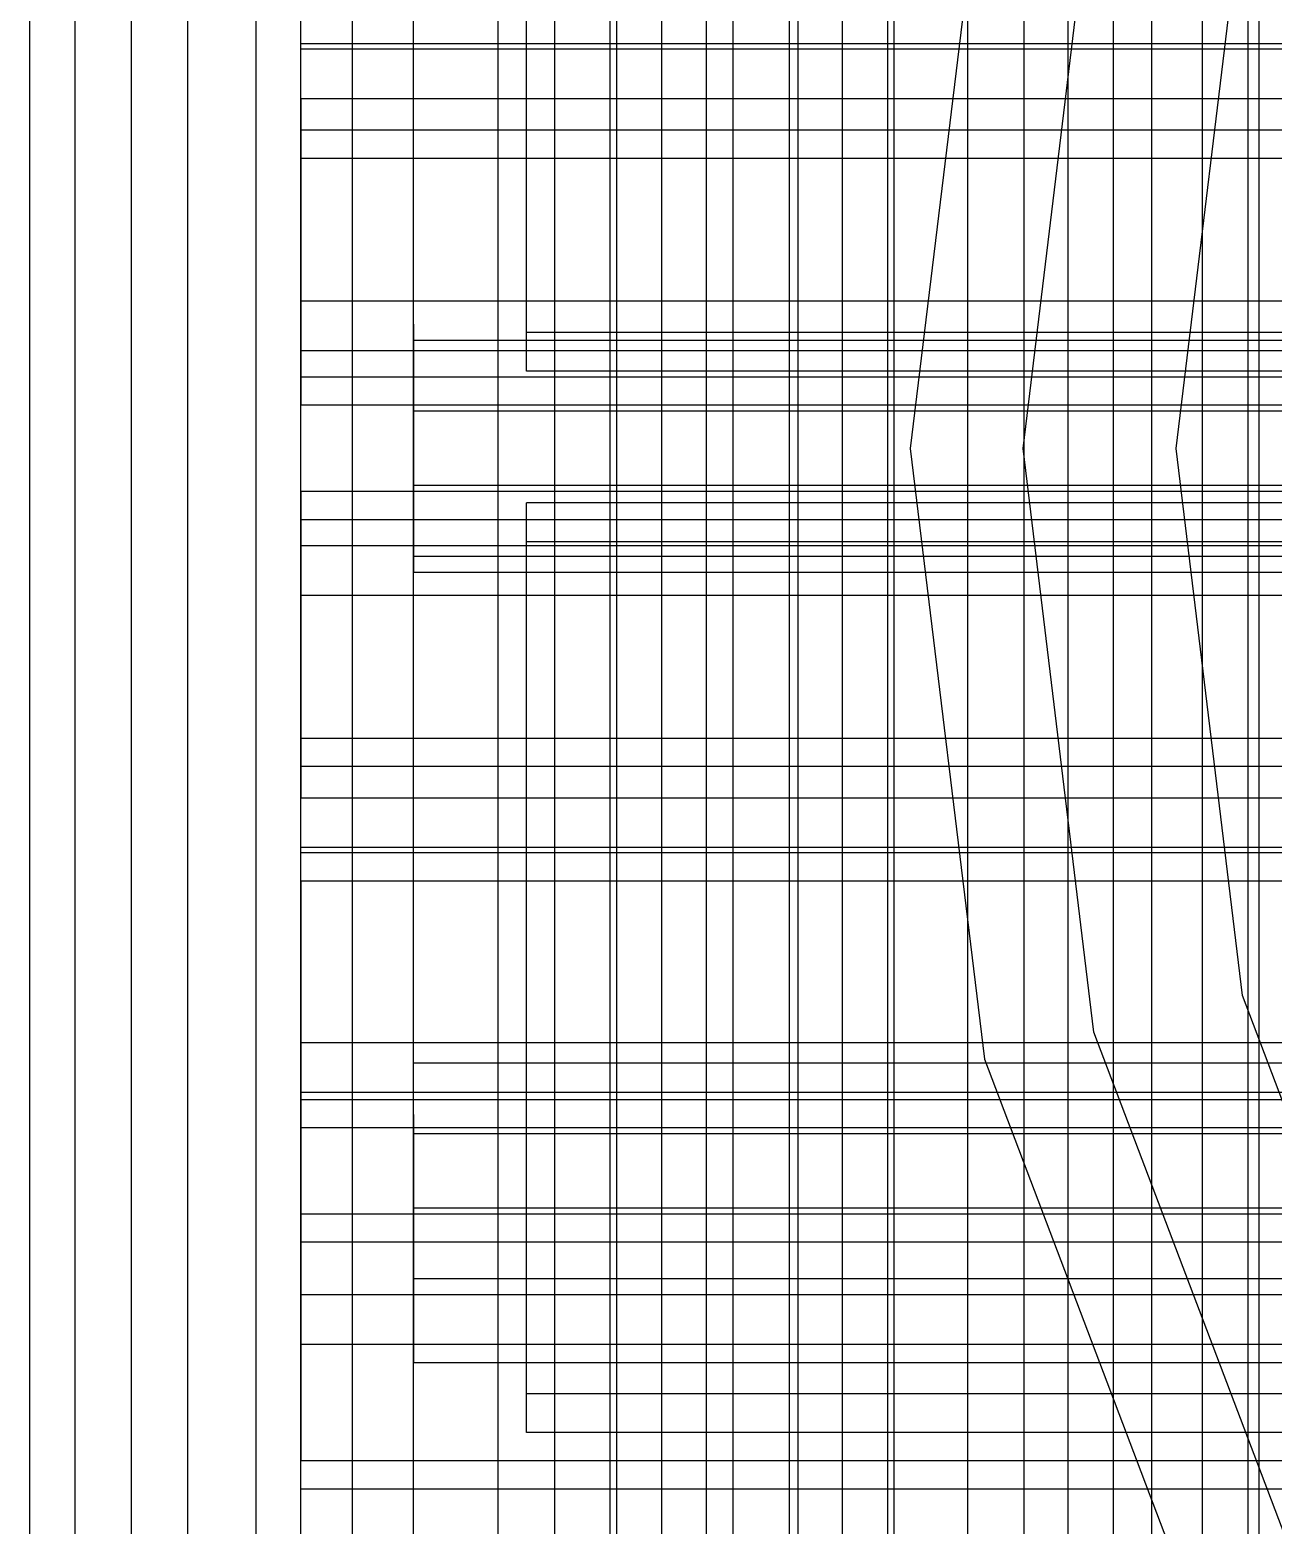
# Model space of a CAD drawing. Header units: millimetres. Extents: x -808 to -5, y -418 to 283.
# Drawn here: x -743.19 to -737.13, y 38.84 to 46.12 of the extents above; entities that cross this region are included whole.
import ezdxf

# ---------------------------------------------------------------- set-up
doc = ezdxf.new("R2010")
doc.units = ezdxf.units.MM
doc.layers.add('HIDDEN', color=8, linetype='Continuous')
doc.layers.add('VISIBLE', color=7, linetype='Continuous')

msp = doc.modelspace()

# ---------------------------------------------------------------- linework, layer by layer
at = {"layer": 'HIDDEN'}
for points in [[(-742.9661, 32.53), (-742.9661, 55.63)], [(-742.9661, 32.53), (-742.9661, 55.63)], [(-742.9661, 32.53), (-742.9661, 55.63)], [(-742.9661, 32.53), (-742.9661, 55.63)], [(-742.9661, 32.53), (-742.9661, 55.63)], [(-742.6911, 32.805), (-742.6911, 55.355)], [(-742.6911, 32.805), (-742.6911, 55.355)], [(-742.6911, 32.805), (-742.6911, 55.355)], [(-742.6911, 32.805), (-742.6911, 55.355)], [(-742.6911, 32.805), (-742.6911, 55.355)], [(-742.6911, 32.805), (-742.6911, 55.355)], [(-742.6911, 32.805), (-742.6911, 55.355)], [(-742.6911, 32.805), (-742.6911, 55.355)], [(-742.4161, 33.08), (-742.4161, 55.08)], [(-742.4161, 33.08), (-742.4161, 55.08)], [(-742.4161, 33.08), (-742.4161, 55.08)], [(-742.4161, 33.08), (-742.4161, 55.08)], [(-742.4161, 33.355), (-742.4161, 54.805)], [(-742.4161, 33.355), (-742.4161, 54.805)], [(-742.4161, 33.355), (-742.4161, 54.805)], [(-742.4161, 33.355), (-742.4161, 54.805)], [(-742.4161, 33.355), (-742.4161, 54.805)], [(-742.4161, 33.355), (-742.4161, 54.805)], [(-743.1861, 33.63), (-743.1861, 54.53)], [(-743.1861, 33.63), (-743.1861, 54.53)], [(-743.1861, 33.63), (-743.1861, 54.53)], [(-740.9036, 33.85), (-740.9036, 54.31)], [(-740.9036, 33.85), (-740.9036, 54.31)], [(-740.6286, 33.85), (-740.6286, 54.31)], [(-740.6286, 33.85), (-740.6286, 54.31)], [(-739.7596, 33.85), (-739.7596, 54.31)], [(-739.7596, 33.85), (-739.7596, 54.31)], [(-739.4846, 33.85), (-739.4846, 54.31)], [(-739.4846, 33.85), (-739.4846, 54.31)], [(-739.2261, 33.85), (-739.2261, 54.31)], [(-739.2261, 33.85), (-739.2261, 54.31)], [(-738.6156, 33.85), (-738.6156, 54.31)], [(-738.6156, 33.85), (-738.6156, 54.31)], [(-738.3406, 33.85), (-738.3406, 54.31)], [(-738.3406, 33.85), (-738.3406, 54.31)], [(-737.4716, 33.85), (-737.4716, 54.31)], [(-737.4716, 33.85), (-737.4716, 54.31)], [(-737.1966, 33.85), (-737.1966, 54.31)], [(-737.1966, 33.85), (-737.1966, 54.31)], [(-742.083, 34.18), (-742.083, 53.98)], [(-741.6141, 34.18), (-741.6141, 53.98)], [(-740.3581, 34.18), (-740.3581, 53.98)], [(-739.8892, 34.18), (-739.8892, 53.98)], [(-739.443, 34.18), (-739.443, 53.98)], [(-738.9741, 34.18), (-738.9741, 53.98)], [(-737.7181, 34.18), (-737.7181, 53.98)], [(-737.2492, 34.18), (-737.2492, 53.98)], [(-740.3261, 34.455), (-740.3261, 53.705)], [(-740.3261, 34.455), (-740.3261, 53.705)], [(-740.3261, 34.455), (-740.3261, 53.705)], [(-740.3261, 34.455), (-740.3261, 53.705)], [(-740.3261, 34.455), (-740.3261, 53.705)], [(-740.3261, 34.455), (-740.3261, 53.705)], [(-740.1061, 34.455), (-740.1061, 53.705)], [(-740.1061, 34.455), (-740.1061, 53.705)], [(-740.1061, 34.455), (-740.1061, 53.705)], [(-740.1061, 34.455), (-740.1061, 53.705)], [(-740.1061, 34.455), (-740.1061, 53.705)], [(-740.1061, 34.455), (-740.1061, 53.705)], [(-739.2261, 34.455), (-739.2261, 53.705)], [(-739.2261, 34.455), (-739.2261, 53.705)], [(-739.2261, 34.455), (-739.2261, 53.705)], [(-739.2261, 34.455), (-739.2261, 53.705)], [(-739.2261, 34.455), (-739.2261, 53.705)], [(-739.2261, 34.455), (-739.2261, 53.705)], [(-739.0061, 34.455), (-739.0061, 53.705)], [(-739.0061, 34.455), (-739.0061, 53.705)], [(-739.0061, 34.455), (-739.0061, 53.705)], [(-739.0061, 34.455), (-739.0061, 53.705)], [(-739.0061, 34.455), (-739.0061, 53.705)], [(-739.0061, 34.455), (-739.0061, 53.705)], [(-738.1261, 34.455), (-738.1261, 53.705)], [(-738.1261, 34.455), (-738.1261, 53.705)], [(-738.1261, 34.455), (-738.1261, 53.705)], [(-738.1261, 34.455), (-738.1261, 53.705)], [(-738.1261, 34.455), (-738.1261, 53.705)], [(-738.1261, 34.455), (-738.1261, 53.705)], [(-737.9061, 34.455), (-737.9061, 53.705)], [(-737.9061, 34.455), (-737.9061, 53.705)], [(-737.9061, 34.455), (-737.9061, 53.705)], [(-737.9061, 34.455), (-737.9061, 53.705)], [(-737.9061, 34.455), (-737.9061, 53.705)], [(-737.9061, 34.455), (-737.9061, 53.705)], [(-740.7661, 44.6443), (-740.7661, 48.9842)], [(-740.7661, 44.6443), (-740.7661, 48.9842)], [(-740.7661, 44.4558), (-740.7661, 48.7957)], [(-740.7661, 44.4558), (-740.7661, 48.7957)], [(-741.8661, 46.0248), (-741.8661, 48.2032)], [(-741.3161, 44.6058), (-741.3161, 47.4192)], [(-741.3161, 44.6058), (-741.3161, 47.4192)], [(-741.8661, 46.0502), (-741.8661, 47.2526)], [(-741.8661, 45.6298), (-741.8661, 47.2526)], [(-741.8661, 46.0502), (-741.8661, 47.2526)], [(-741.8661, 45.6298), (-741.8661, 47.2526)], [(-741.3161, 44.2608), (-741.3161, 47.0742)], [(-741.3161, 44.2608), (-741.3161, 47.0742)], [(-738.5349, 47.0547), (-738.8961, 44.08)], [(-741.8661, 44.7968), (-741.8661, 46.9752)], [(-738.3461, 44.08), (-738.0009, 46.9231)], [(-737.601, 44.08), (-737.2774, 46.7447)], [(-711.0661, 46.0502), (-741.8661, 46.0502)], [(-741.8661, 44.4274), (-741.8661, 46.0502)], [(-711.0661, 46.0502), (-741.8661, 46.0502)], [(-741.8661, 44.4274), (-741.8661, 46.0502)], [(-741.8661, 44.7968), (-741.8661, 46.0248)], [(-711.0661, 46.0248), (-741.8661, 46.0248)], [(-741.8661, 45.7832), (-741.8661, 44.5552)], [(-711.0661, 45.7832), (-741.8661, 45.7832)], [(-741.8661, 43.6048), (-741.8661, 45.7832)], [(-741.8661, 44.4274), (-741.8661, 45.6298)], [(-711.0661, 45.6298), (-741.8661, 45.6298)], [(-741.8661, 44.4274), (-741.8661, 45.6298)], [(-711.0661, 45.6298), (-741.8661, 45.6298)], [(-741.8661, 45.4926), (-741.8661, 44.2902)], [(-711.0661, 45.4926), (-741.8661, 45.4926)], [(-741.8661, 43.8698), (-741.8661, 45.4926)], [(-741.8661, 45.4926), (-741.8661, 44.2902)], [(-711.0661, 45.4926), (-741.8661, 45.4926)], [(-741.8661, 43.8698), (-741.8661, 45.4926)], [(-711.0661, 44.7968), (-741.8661, 44.7968)], [(-741.3161, 44.685), (-741.3161, 44.6674)], [(-741.3161, 44.6674), (-741.3161, 44.685)], [(-741.3161, 44.685), (-741.3161, 44.6674)], [(-741.3161, 44.6674), (-741.3161, 44.685)], [(-741.3161, 44.685), (-741.3161, 44.6674)], [(-741.3161, 44.6674), (-741.3161, 44.685)], [(-741.3161, 44.685), (-741.3161, 44.6674)], [(-741.3161, 44.6674), (-741.3161, 44.685)], [(-741.3161, 44.685), (-741.3161, 44.6674)], [(-741.3161, 44.6674), (-741.3161, 44.685)], [(-741.3161, 44.685), (-741.3161, 44.6674)], [(-741.3161, 44.6674), (-741.3161, 44.685)], [(-741.3161, 44.685), (-741.3161, 44.6674)], [(-741.3161, 44.6674), (-741.3161, 44.685)], [(-741.3161, 44.685), (-741.3161, 44.6674)], [(-741.3161, 44.6674), (-741.3161, 44.685)], [(-741.3161, 44.685), (-741.3161, 44.6674)], [(-741.3161, 44.6674), (-741.3161, 44.685)], [(-741.3161, 44.6674), (-741.3161, 44.6157)], [(-741.3161, 44.6157), (-741.3161, 44.6674)], [(-741.3161, 44.6674), (-741.3161, 44.6157)], [(-741.3161, 44.6157), (-741.3161, 44.6674)], [(-741.3161, 44.6674), (-741.3161, 44.6157)], [(-741.3161, 44.6157), (-741.3161, 44.6674)], [(-741.3161, 44.6674), (-741.3161, 44.6157)], [(-741.3161, 44.6157), (-741.3161, 44.6674)], [(-741.3161, 44.6674), (-741.3161, 44.6157)], [(-741.3161, 44.6157), (-741.3161, 44.6674)], [(-741.3161, 44.6674), (-741.3161, 44.6157)], [(-741.3161, 44.6157), (-741.3161, 44.6674)], [(-741.3161, 44.6674), (-741.3161, 44.6157)], [(-741.3161, 44.6157), (-741.3161, 44.6674)], [(-741.3161, 44.6674), (-741.3161, 44.6157)], [(-741.3161, 44.6157), (-741.3161, 44.6674)], [(-741.3161, 44.6674), (-741.3161, 44.6157)], [(-741.3161, 44.6157), (-741.3161, 44.6674)], [(-741.3161, 44.6157), (-741.3161, 44.5328)], [(-741.3161, 44.5328), (-741.3161, 44.6157)], [(-741.3161, 44.6157), (-741.3161, 44.5328)], [(-741.3161, 44.5328), (-741.3161, 44.6157)], [(-741.3161, 44.6157), (-741.3161, 44.5328)], [(-741.3161, 44.5328), (-741.3161, 44.6157)], [(-741.3161, 44.6157), (-741.3161, 44.5328)], [(-741.3161, 44.5328), (-741.3161, 44.6157)], [(-741.3161, 44.6157), (-741.3161, 44.5328)], [(-741.3161, 44.5328), (-741.3161, 44.6157)], [(-741.3161, 44.6157), (-741.3161, 44.5328)], [(-741.3161, 44.5328), (-741.3161, 44.6157)], [(-741.3161, 44.6157), (-741.3161, 44.5328)], [(-741.3161, 44.5328), (-741.3161, 44.6157)], [(-741.3161, 44.6157), (-741.3161, 44.5328)], [(-741.3161, 44.5328), (-741.3161, 44.6157)], [(-741.3161, 44.6157), (-741.3161, 44.5328)], [(-741.3161, 44.5328), (-741.3161, 44.6157)], [(-741.3161, 44.2608), (-741.3161, 44.6058)], [(-711.6161, 44.6058), (-741.3161, 44.6058)], [(-741.3161, 44.2608), (-741.3161, 44.6058)], [(-711.6161, 44.6058), (-741.3161, 44.6058)], [(-740.7661, 44.4558), (-740.7661, 44.6443)], [(-712.1661, 44.6443), (-740.7661, 44.6443)], [(-740.7661, 44.4558), (-740.7661, 44.6443)], [(-712.1661, 44.6443), (-740.7661, 44.6443)], [(-711.0661, 44.5552), (-741.8661, 44.5552)], [(-741.8661, 42.3768), (-741.8661, 44.5552)], [(-741.3161, 44.5328), (-741.3161, 44.4237)], [(-741.3161, 44.4237), (-741.3161, 44.5328)], [(-741.3161, 44.5328), (-741.3161, 44.4237)], [(-741.3161, 44.4237), (-741.3161, 44.5328)], [(-741.3161, 44.5328), (-741.3161, 44.4237)], [(-741.3161, 44.4237), (-741.3161, 44.5328)], [(-741.3161, 44.5328), (-741.3161, 44.4237)], [(-741.3161, 44.4237), (-741.3161, 44.5328)], [(-741.3161, 44.5328), (-741.3161, 44.4237)], [(-741.3161, 44.4237), (-741.3161, 44.5328)], [(-741.3161, 44.5328), (-741.3161, 44.4237)], [(-741.3161, 44.4237), (-741.3161, 44.5328)], [(-741.3161, 44.5328), (-741.3161, 44.4237)], [(-741.3161, 44.4237), (-741.3161, 44.5328)], [(-741.3161, 44.5328), (-741.3161, 44.4237)], [(-741.3161, 44.4237), (-741.3161, 44.5328)], [(-741.3161, 44.5328), (-741.3161, 44.4237)], [(-741.3161, 44.4237), (-741.3161, 44.5328)], [(-712.1661, 44.4558), (-740.7661, 44.4558)], [(-712.1661, 44.4558), (-740.7661, 44.4558)], [(-711.0661, 44.4274), (-741.8661, 44.4274)], [(-711.0661, 44.4274), (-741.8661, 44.4274)], [(-741.3161, 44.4237), (-741.3161, 44.2945)], [(-741.3161, 44.2945), (-741.3161, 44.4237)], [(-741.3161, 44.4237), (-741.3161, 44.2945)], [(-741.3161, 44.2945), (-741.3161, 44.4237)], [(-741.3161, 44.4237), (-741.3161, 44.2945)], [(-741.3161, 44.2945), (-741.3161, 44.4237)], [(-741.3161, 44.4237), (-741.3161, 44.2945)], [(-741.3161, 44.2945), (-741.3161, 44.4237)], [(-741.3161, 44.4237), (-741.3161, 44.2945)], [(-741.3161, 44.2945), (-741.3161, 44.4237)], [(-741.3161, 44.4237), (-741.3161, 44.2945)], [(-741.3161, 44.2945), (-741.3161, 44.4237)], [(-741.3161, 44.4237), (-741.3161, 44.2945)], [(-741.3161, 44.2945), (-741.3161, 44.4237)], [(-741.3161, 44.4237), (-741.3161, 44.2945)], [(-741.3161, 44.2945), (-741.3161, 44.4237)], [(-741.3161, 44.4237), (-741.3161, 44.2945)], [(-741.3161, 44.2945), (-741.3161, 44.4237)], [(-711.0661, 44.2902), (-741.8661, 44.2902)], [(-741.8661, 42.6674), (-741.8661, 44.2902)], [(-711.0661, 44.2902), (-741.8661, 44.2902)], [(-741.8661, 42.6674), (-741.8661, 44.2902)], [(-741.3161, 44.2945), (-741.3161, 44.1529)], [(-741.3161, 44.1529), (-741.3161, 44.2945)], [(-741.3161, 44.2945), (-741.3161, 44.1529)], [(-741.3161, 44.1529), (-741.3161, 44.2945)], [(-741.3161, 44.2945), (-741.3161, 44.1529)], [(-741.3161, 44.1529), (-741.3161, 44.2945)], [(-741.3161, 44.2945), (-741.3161, 44.1529)], [(-741.3161, 44.1529), (-741.3161, 44.2945)], [(-741.3161, 44.2945), (-741.3161, 44.1529)], [(-741.3161, 44.1529), (-741.3161, 44.2945)], [(-741.3161, 44.2945), (-741.3161, 44.1529)], [(-741.3161, 44.1529), (-741.3161, 44.2945)], [(-741.3161, 44.2945), (-741.3161, 44.1529)], [(-741.3161, 44.1529), (-741.3161, 44.2945)], [(-741.3161, 44.2945), (-741.3161, 44.1529)], [(-741.3161, 44.1529), (-741.3161, 44.2945)], [(-741.3161, 44.2945), (-741.3161, 44.1529)], [(-741.3161, 44.1529), (-741.3161, 44.2945)], [(-711.6161, 44.2608), (-741.3161, 44.2608)], [(-711.6161, 44.2608), (-741.3161, 44.2608)], [(-741.3161, 44.1529), (-741.3161, 44.0071)], [(-741.3161, 44.0071), (-741.3161, 44.1529)], [(-741.3161, 44.1529), (-741.3161, 44.0071)], [(-741.3161, 44.0071), (-741.3161, 44.1529)], [(-741.3161, 44.1529), (-741.3161, 44.0071)], [(-741.3161, 44.0071), (-741.3161, 44.1529)], [(-741.3161, 44.1529), (-741.3161, 44.0071)], [(-741.3161, 44.0071), (-741.3161, 44.1529)], [(-741.3161, 44.1529), (-741.3161, 44.0071)], [(-741.3161, 44.0071), (-741.3161, 44.1529)], [(-741.3161, 44.1529), (-741.3161, 44.0071)], [(-741.3161, 44.0071), (-741.3161, 44.1529)], [(-741.3161, 44.1529), (-741.3161, 44.0071)], [(-741.3161, 44.0071), (-741.3161, 44.1529)], [(-741.3161, 44.1529), (-741.3161, 44.0071)], [(-741.3161, 44.0071), (-741.3161, 44.1529)], [(-741.3161, 44.1529), (-741.3161, 44.0071)], [(-741.3161, 44.0071), (-741.3161, 44.1529)], [(-738.8961, 44.08), (-738.5349, 41.1053)], [(-738.0009, 41.2369), (-738.3461, 44.08)], [(-737.2774, 41.4153), (-737.601, 44.08)], [(-741.3161, 44.0071), (-741.3161, 43.8655)], [(-741.3161, 43.8655), (-741.3161, 44.0071)], [(-741.3161, 44.0071), (-741.3161, 43.8655)], [(-741.3161, 43.8655), (-741.3161, 44.0071)], [(-741.3161, 44.0071), (-741.3161, 43.8655)], [(-741.3161, 43.8655), (-741.3161, 44.0071)], [(-741.3161, 44.0071), (-741.3161, 43.8655)], [(-741.3161, 43.8655), (-741.3161, 44.0071)], [(-741.3161, 44.0071), (-741.3161, 43.8655)], [(-741.3161, 43.8655), (-741.3161, 44.0071)], [(-741.3161, 44.0071), (-741.3161, 43.8655)], [(-741.3161, 43.8655), (-741.3161, 44.0071)], [(-741.3161, 44.0071), (-741.3161, 43.8655)], [(-741.3161, 43.8655), (-741.3161, 44.0071)], [(-741.3161, 44.0071), (-741.3161, 43.8655)], [(-741.3161, 43.8655), (-741.3161, 44.0071)], [(-741.3161, 44.0071), (-741.3161, 43.8655)], [(-741.3161, 43.8655), (-741.3161, 44.0071)], [(-741.8661, 43.8698), (-741.8661, 42.6674)], [(-711.0661, 43.8698), (-741.8661, 43.8698)], [(-741.8661, 43.8698), (-741.8661, 42.6674)], [(-711.0661, 43.8698), (-741.8661, 43.8698)], [(-741.3161, 43.5542), (-741.3161, 43.8992)], [(-711.6161, 43.8992), (-741.3161, 43.8992)], [(-741.3161, 41.0858), (-741.3161, 43.8992)], [(-741.3161, 43.5542), (-741.3161, 43.8992)], [(-711.6161, 43.8992), (-741.3161, 43.8992)], [(-741.3161, 41.0858), (-741.3161, 43.8992)], [(-741.3161, 43.8655), (-741.3161, 43.7363)], [(-741.3161, 43.7363), (-741.3161, 43.8655)], [(-741.3161, 43.8655), (-741.3161, 43.7363)], [(-741.3161, 43.7363), (-741.3161, 43.8655)], [(-741.3161, 43.8655), (-741.3161, 43.7363)], [(-741.3161, 43.7363), (-741.3161, 43.8655)], [(-741.3161, 43.8655), (-741.3161, 43.7363)], [(-741.3161, 43.7363), (-741.3161, 43.8655)], [(-741.3161, 43.8655), (-741.3161, 43.7363)], [(-741.3161, 43.7363), (-741.3161, 43.8655)], [(-741.3161, 43.8655), (-741.3161, 43.7363)], [(-741.3161, 43.7363), (-741.3161, 43.8655)], [(-741.3161, 43.8655), (-741.3161, 43.7363)], [(-741.3161, 43.7363), (-741.3161, 43.8655)], [(-741.3161, 43.8655), (-741.3161, 43.7363)], [(-741.3161, 43.7363), (-741.3161, 43.8655)], [(-741.3161, 43.8655), (-741.3161, 43.7363)], [(-741.3161, 43.7363), (-741.3161, 43.8655)], [(-740.7661, 43.6257), (-740.7661, 43.8142)], [(-712.1661, 43.8142), (-740.7661, 43.8142)], [(-740.7661, 39.4743), (-740.7661, 43.8142)], [(-740.7661, 43.6257), (-740.7661, 43.8142)], [(-712.1661, 43.8142), (-740.7661, 43.8142)], [(-740.7661, 39.4743), (-740.7661, 43.8142)], [(-741.8661, 42.5302), (-741.8661, 43.7326)], [(-711.0661, 43.7326), (-741.8661, 43.7326)], [(-741.8661, 42.1098), (-741.8661, 43.7326)], [(-741.8661, 42.5302), (-741.8661, 43.7326)], [(-711.0661, 43.7326), (-741.8661, 43.7326)], [(-741.8661, 42.1098), (-741.8661, 43.7326)], [(-741.3161, 43.7363), (-741.3161, 43.6272)], [(-741.3161, 43.6272), (-741.3161, 43.7363)], [(-741.3161, 43.7363), (-741.3161, 43.6272)], [(-741.3161, 43.6272), (-741.3161, 43.7363)], [(-741.3161, 43.7363), (-741.3161, 43.6272)], [(-741.3161, 43.6272), (-741.3161, 43.7363)], [(-741.3161, 43.7363), (-741.3161, 43.6272)], [(-741.3161, 43.6272), (-741.3161, 43.7363)], [(-741.3161, 43.7363), (-741.3161, 43.6272)], [(-741.3161, 43.6272), (-741.3161, 43.7363)], [(-741.3161, 43.7363), (-741.3161, 43.6272)], [(-741.3161, 43.6272), (-741.3161, 43.7363)], [(-741.3161, 43.7363), (-741.3161, 43.6272)], [(-741.3161, 43.6272), (-741.3161, 43.7363)], [(-741.3161, 43.7363), (-741.3161, 43.6272)], [(-741.3161, 43.6272), (-741.3161, 43.7363)], [(-741.3161, 43.7363), (-741.3161, 43.6272)], [(-741.3161, 43.6272), (-741.3161, 43.7363)], [(-741.8661, 43.6048), (-741.8661, 42.3768)], [(-711.0661, 43.6048), (-741.8661, 43.6048)], [(-741.3161, 43.6272), (-741.3161, 43.5443)], [(-741.3161, 43.5443), (-741.3161, 43.6272)], [(-741.3161, 43.6272), (-741.3161, 43.5443)], [(-741.3161, 43.5443), (-741.3161, 43.6272)], [(-741.3161, 43.6272), (-741.3161, 43.5443)], [(-741.3161, 43.5443), (-741.3161, 43.6272)], [(-741.3161, 43.6272), (-741.3161, 43.5443)], [(-741.3161, 43.5443), (-741.3161, 43.6272)], [(-741.3161, 43.6272), (-741.3161, 43.5443)], [(-741.3161, 43.5443), (-741.3161, 43.6272)], [(-741.3161, 43.6272), (-741.3161, 43.5443)], [(-741.3161, 43.5443), (-741.3161, 43.6272)], [(-741.3161, 43.6272), (-741.3161, 43.5443)], [(-741.3161, 43.5443), (-741.3161, 43.6272)], [(-741.3161, 43.6272), (-741.3161, 43.5443)], [(-741.3161, 43.5443), (-741.3161, 43.6272)], [(-741.3161, 43.6272), (-741.3161, 43.5443)], [(-741.3161, 43.5443), (-741.3161, 43.6272)], [(-712.1661, 43.6257), (-740.7661, 43.6257)], [(-740.7661, 39.2858), (-740.7661, 43.6257)], [(-712.1661, 43.6257), (-740.7661, 43.6257)], [(-740.7661, 39.2858), (-740.7661, 43.6257)], [(-711.6161, 43.5542), (-741.3161, 43.5542)], [(-741.3161, 40.7408), (-741.3161, 43.5542)], [(-711.6161, 43.5542), (-741.3161, 43.5542)], [(-741.3161, 40.7408), (-741.3161, 43.5542)], [(-741.3161, 43.5443), (-741.3161, 43.4926)], [(-741.3161, 43.4926), (-741.3161, 43.5443)], [(-741.3161, 43.5443), (-741.3161, 43.4926)], [(-741.3161, 43.4926), (-741.3161, 43.5443)], [(-741.3161, 43.5443), (-741.3161, 43.4926)], [(-741.3161, 43.4926), (-741.3161, 43.5443)], [(-741.3161, 43.5443), (-741.3161, 43.4926)], [(-741.3161, 43.4926), (-741.3161, 43.5443)], [(-741.3161, 43.5443), (-741.3161, 43.4926)], [(-741.3161, 43.4926), (-741.3161, 43.5443)], [(-741.3161, 43.5443), (-741.3161, 43.4926)], [(-741.3161, 43.4926), (-741.3161, 43.5443)], [(-741.3161, 43.5443), (-741.3161, 43.4926)], [(-741.3161, 43.4926), (-741.3161, 43.5443)], [(-741.3161, 43.5443), (-741.3161, 43.4926)], [(-741.3161, 43.4926), (-741.3161, 43.5443)], [(-741.3161, 43.5443), (-741.3161, 43.4926)], [(-741.3161, 43.4926), (-741.3161, 43.5443)], [(-741.3161, 43.4926), (-741.3161, 43.475)], [(-741.3161, 43.475), (-741.3161, 43.4926)], [(-741.3161, 43.4926), (-741.3161, 43.475)], [(-741.3161, 43.475), (-741.3161, 43.4926)], [(-741.3161, 43.4926), (-741.3161, 43.475)], [(-741.3161, 43.475), (-741.3161, 43.4926)], [(-741.3161, 43.4926), (-741.3161, 43.475)], [(-741.3161, 43.475), (-741.3161, 43.4926)], [(-741.3161, 43.4926), (-741.3161, 43.475)], [(-741.3161, 43.475), (-741.3161, 43.4926)], [(-741.3161, 43.4926), (-741.3161, 43.475)], [(-741.3161, 43.475), (-741.3161, 43.4926)], [(-741.3161, 43.4926), (-741.3161, 43.475)], [(-741.3161, 43.475), (-741.3161, 43.4926)], [(-741.3161, 43.4926), (-741.3161, 43.475)], [(-741.3161, 43.475), (-741.3161, 43.4926)], [(-741.3161, 43.4926), (-741.3161, 43.475)], [(-741.3161, 43.475), (-741.3161, 43.4926)], [(-711.6161, 43.475), (-741.3161, 43.475)], [(-711.6161, 43.475), (-741.3161, 43.475)], [(-711.6161, 43.475), (-741.3161, 43.475)], [(-711.6161, 43.475), (-741.3161, 43.475)], [(-711.6161, 43.475), (-741.3161, 43.475)], [(-711.6161, 43.475), (-741.3161, 43.475)], [(-711.6161, 43.475), (-741.3161, 43.475)], [(-711.6161, 43.475), (-741.3161, 43.475)], [(-711.6161, 43.475), (-741.3161, 43.475)], [(-741.8661, 42.1352), (-741.8661, 43.3632)], [(-711.0661, 43.3632), (-741.8661, 43.3632)], [(-741.8661, 41.1848), (-741.8661, 43.3632)], [(-711.0661, 42.6674), (-741.8661, 42.6674)], [(-711.0661, 42.6674), (-741.8661, 42.6674)], [(-711.0661, 42.5302), (-741.8661, 42.5302)], [(-741.8661, 40.9074), (-741.8661, 42.5302)], [(-711.0661, 42.5302), (-741.8661, 42.5302)], [(-741.8661, 40.9074), (-741.8661, 42.5302)], [(-711.0661, 42.3768), (-741.8661, 42.3768)], [(-711.0661, 42.1352), (-741.8661, 42.1352)], [(-741.8661, 39.9568), (-741.8661, 42.1352)], [(-741.8661, 40.9074), (-741.8661, 42.1098)], [(-711.0661, 42.1098), (-741.8661, 42.1098)], [(-741.8661, 40.9074), (-741.8661, 42.1098)], [(-711.0661, 42.1098), (-741.8661, 42.1098)], [(-741.8661, 41.9726), (-741.8661, 40.7702)], [(-711.0661, 41.9726), (-741.8661, 41.9726)], [(-741.8661, 40.3498), (-741.8661, 41.9726)], [(-741.8661, 41.9726), (-741.8661, 40.7702)], [(-711.0661, 41.9726), (-741.8661, 41.9726)], [(-741.8661, 40.3498), (-741.8661, 41.9726)], [(-736.3255, 38.9054), (-737.2774, 41.4153)], [(-736.9853, 38.5591), (-738.0009, 41.2369)], [(-741.8661, 39.9568), (-741.8661, 41.1848)], [(-711.0661, 41.1848), (-741.8661, 41.1848)], [(-741.3161, 40.7408), (-741.3161, 41.0858)], [(-711.6161, 41.0858), (-741.3161, 41.0858)], [(-741.3161, 40.7408), (-741.3161, 41.0858)], [(-711.6161, 41.0858), (-741.3161, 41.0858)], [(-738.5349, 41.1053), (-737.4723, 38.3035)], [(-741.8661, 40.9432), (-741.8661, 39.7152)], [(-711.0661, 40.9432), (-741.8661, 40.9432)], [(-741.8661, 38.7648), (-741.8661, 40.9432)], [(-711.0661, 40.9074), (-741.8661, 40.9074)], [(-711.0661, 40.9074), (-741.8661, 40.9074)], [(-741.3161, 40.835), (-741.3161, 40.8174)], [(-741.3161, 40.8174), (-741.3161, 40.835)], [(-741.3161, 40.835), (-741.3161, 40.8174)], [(-741.3161, 40.8174), (-741.3161, 40.835)], [(-741.3161, 40.835), (-741.3161, 40.8174)], [(-741.3161, 40.8174), (-741.3161, 40.835)], [(-741.3161, 40.835), (-741.3161, 40.8174)], [(-741.3161, 40.8174), (-741.3161, 40.835)], [(-741.3161, 40.835), (-741.3161, 40.8174)], [(-741.3161, 40.8174), (-741.3161, 40.835)], [(-741.3161, 40.835), (-741.3161, 40.8174)], [(-741.3161, 40.8174), (-741.3161, 40.835)], [(-741.3161, 40.835), (-741.3161, 40.8174)], [(-741.3161, 40.8174), (-741.3161, 40.835)], [(-741.3161, 40.835), (-741.3161, 40.8174)], [(-741.3161, 40.8174), (-741.3161, 40.835)], [(-741.3161, 40.835), (-741.3161, 40.8174)], [(-741.3161, 40.8174), (-741.3161, 40.835)], [(-741.3161, 40.8174), (-741.3161, 40.7657)], [(-741.3161, 40.7657), (-741.3161, 40.8174)], [(-741.3161, 40.8174), (-741.3161, 40.7657)], [(-741.3161, 40.7657), (-741.3161, 40.8174)], [(-741.3161, 40.8174), (-741.3161, 40.7657)], [(-741.3161, 40.7657), (-741.3161, 40.8174)], [(-741.3161, 40.8174), (-741.3161, 40.7657)], [(-741.3161, 40.7657), (-741.3161, 40.8174)], [(-741.3161, 40.8174), (-741.3161, 40.7657)], [(-741.3161, 40.7657), (-741.3161, 40.8174)], [(-741.3161, 40.8174), (-741.3161, 40.7657)], [(-741.3161, 40.7657), (-741.3161, 40.8174)], [(-741.3161, 40.8174), (-741.3161, 40.7657)], [(-741.3161, 40.7657), (-741.3161, 40.8174)], [(-741.3161, 40.8174), (-741.3161, 40.7657)], [(-741.3161, 40.7657), (-741.3161, 40.8174)], [(-741.3161, 40.8174), (-741.3161, 40.7657)], [(-741.3161, 40.7657), (-741.3161, 40.8174)], [(-711.0661, 40.7702), (-741.8661, 40.7702)], [(-741.8661, 39.1474), (-741.8661, 40.7702)], [(-711.0661, 40.7702), (-741.8661, 40.7702)], [(-741.8661, 39.1474), (-741.8661, 40.7702)], [(-741.3161, 40.7657), (-741.3161, 40.6828)], [(-741.3161, 40.6828), (-741.3161, 40.7657)], [(-741.3161, 40.7657), (-741.3161, 40.6828)], [(-741.3161, 40.6828), (-741.3161, 40.7657)], [(-741.3161, 40.7657), (-741.3161, 40.6828)], [(-741.3161, 40.6828), (-741.3161, 40.7657)], [(-741.3161, 40.7657), (-741.3161, 40.6828)], [(-741.3161, 40.6828), (-741.3161, 40.7657)], [(-741.3161, 40.7657), (-741.3161, 40.6828)], [(-741.3161, 40.6828), (-741.3161, 40.7657)], [(-741.3161, 40.7657), (-741.3161, 40.6828)], [(-741.3161, 40.6828), (-741.3161, 40.7657)], [(-741.3161, 40.7657), (-741.3161, 40.6828)], [(-741.3161, 40.6828), (-741.3161, 40.7657)], [(-741.3161, 40.7657), (-741.3161, 40.6828)], [(-741.3161, 40.6828), (-741.3161, 40.7657)], [(-741.3161, 40.7657), (-741.3161, 40.6828)], [(-741.3161, 40.6828), (-741.3161, 40.7657)], [(-711.6161, 40.7408), (-741.3161, 40.7408)], [(-711.6161, 40.7408), (-741.3161, 40.7408)], [(-741.3161, 40.6828), (-741.3161, 40.5737)], [(-741.3161, 40.5737), (-741.3161, 40.6828)], [(-741.3161, 40.6828), (-741.3161, 40.5737)], [(-741.3161, 40.5737), (-741.3161, 40.6828)], [(-741.3161, 40.6828), (-741.3161, 40.5737)], [(-741.3161, 40.5737), (-741.3161, 40.6828)], [(-741.3161, 40.6828), (-741.3161, 40.5737)], [(-741.3161, 40.5737), (-741.3161, 40.6828)], [(-741.3161, 40.6828), (-741.3161, 40.5737)], [(-741.3161, 40.5737), (-741.3161, 40.6828)], [(-741.3161, 40.6828), (-741.3161, 40.5737)], [(-741.3161, 40.5737), (-741.3161, 40.6828)], [(-741.3161, 40.6828), (-741.3161, 40.5737)], [(-741.3161, 40.5737), (-741.3161, 40.6828)], [(-741.3161, 40.6828), (-741.3161, 40.5737)], [(-741.3161, 40.5737), (-741.3161, 40.6828)], [(-741.3161, 40.6828), (-741.3161, 40.5737)], [(-741.3161, 40.5737), (-741.3161, 40.6828)], [(-741.3161, 40.5737), (-741.3161, 40.4445)], [(-741.3161, 40.4445), (-741.3161, 40.5737)], [(-741.3161, 40.5737), (-741.3161, 40.4445)], [(-741.3161, 40.4445), (-741.3161, 40.5737)], [(-741.3161, 40.5737), (-741.3161, 40.4445)], [(-741.3161, 40.4445), (-741.3161, 40.5737)], [(-741.3161, 40.5737), (-741.3161, 40.4445)], [(-741.3161, 40.4445), (-741.3161, 40.5737)], [(-741.3161, 40.5737), (-741.3161, 40.4445)], [(-741.3161, 40.4445), (-741.3161, 40.5737)], [(-741.3161, 40.5737), (-741.3161, 40.4445)], [(-741.3161, 40.4445), (-741.3161, 40.5737)], [(-741.3161, 40.5737), (-741.3161, 40.4445)], [(-741.3161, 40.4445), (-741.3161, 40.5737)], [(-741.3161, 40.5737), (-741.3161, 40.4445)], [(-741.3161, 40.4445), (-741.3161, 40.5737)], [(-741.3161, 40.5737), (-741.3161, 40.4445)], [(-741.3161, 40.4445), (-741.3161, 40.5737)], [(-741.3161, 40.4445), (-741.3161, 40.3029)], [(-741.3161, 40.3029), (-741.3161, 40.4445)], [(-741.3161, 40.4445), (-741.3161, 40.3029)], [(-741.3161, 40.3029), (-741.3161, 40.4445)], [(-741.3161, 40.4445), (-741.3161, 40.3029)], [(-741.3161, 40.3029), (-741.3161, 40.4445)], [(-741.3161, 40.4445), (-741.3161, 40.3029)], [(-741.3161, 40.3029), (-741.3161, 40.4445)], [(-741.3161, 40.4445), (-741.3161, 40.3029)], [(-741.3161, 40.3029), (-741.3161, 40.4445)], [(-741.3161, 40.4445), (-741.3161, 40.3029)], [(-741.3161, 40.3029), (-741.3161, 40.4445)], [(-741.3161, 40.4445), (-741.3161, 40.3029)], [(-741.3161, 40.3029), (-741.3161, 40.4445)], [(-741.3161, 40.4445), (-741.3161, 40.3029)], [(-741.3161, 40.3029), (-741.3161, 40.4445)], [(-741.3161, 40.4445), (-741.3161, 40.3029)], [(-741.3161, 40.3029), (-741.3161, 40.4445)], [(-741.3161, 40.0342), (-741.3161, 40.3792)], [(-711.6161, 40.3792), (-741.3161, 40.3792)], [(-741.3161, 37.5658), (-741.3161, 40.3792)], [(-741.3161, 40.0342), (-741.3161, 40.3792)], [(-711.6161, 40.3792), (-741.3161, 40.3792)], [(-741.3161, 37.5658), (-741.3161, 40.3792)], [(-741.8661, 40.3498), (-741.8661, 39.1474)], [(-711.0661, 40.3498), (-741.8661, 40.3498)], [(-741.8661, 40.3498), (-741.8661, 39.1474)], [(-711.0661, 40.3498), (-741.8661, 40.3498)], [(-741.3161, 40.3029), (-741.3161, 40.1571)], [(-741.3161, 40.1571), (-741.3161, 40.3029)], [(-741.3161, 40.3029), (-741.3161, 40.1571)], [(-741.3161, 40.1571), (-741.3161, 40.3029)], [(-741.3161, 40.3029), (-741.3161, 40.1571)], [(-741.3161, 40.1571), (-741.3161, 40.3029)], [(-741.3161, 40.3029), (-741.3161, 40.1571)], [(-741.3161, 40.1571), (-741.3161, 40.3029)], [(-741.3161, 40.3029), (-741.3161, 40.1571)], [(-741.3161, 40.1571), (-741.3161, 40.3029)], [(-741.3161, 40.3029), (-741.3161, 40.1571)], [(-741.3161, 40.1571), (-741.3161, 40.3029)], [(-741.3161, 40.3029), (-741.3161, 40.1571)], [(-741.3161, 40.1571), (-741.3161, 40.3029)], [(-741.3161, 40.3029), (-741.3161, 40.1571)], [(-741.3161, 40.1571), (-741.3161, 40.3029)], [(-741.3161, 40.3029), (-741.3161, 40.1571)], [(-741.3161, 40.1571), (-741.3161, 40.3029)], [(-741.8661, 39.0102), (-741.8661, 40.2126)], [(-711.0661, 40.2126), (-741.8661, 40.2126)], [(-741.8661, 38.5898), (-741.8661, 40.2126)], [(-741.8661, 39.0102), (-741.8661, 40.2126)], [(-711.0661, 40.2126), (-741.8661, 40.2126)], [(-741.8661, 38.5898), (-741.8661, 40.2126)], [(-741.3161, 40.1571), (-741.3161, 40.0155)], [(-741.3161, 40.0155), (-741.3161, 40.1571)], [(-741.3161, 40.1571), (-741.3161, 40.0155)], [(-741.3161, 40.0155), (-741.3161, 40.1571)], [(-741.3161, 40.1571), (-741.3161, 40.0155)], [(-741.3161, 40.0155), (-741.3161, 40.1571)], [(-741.3161, 40.1571), (-741.3161, 40.0155)], [(-741.3161, 40.0155), (-741.3161, 40.1571)], [(-741.3161, 40.1571), (-741.3161, 40.0155)], [(-741.3161, 40.0155), (-741.3161, 40.1571)], [(-741.3161, 40.1571), (-741.3161, 40.0155)], [(-741.3161, 40.0155), (-741.3161, 40.1571)], [(-741.3161, 40.1571), (-741.3161, 40.0155)], [(-741.3161, 40.0155), (-741.3161, 40.1571)], [(-741.3161, 40.1571), (-741.3161, 40.0155)], [(-741.3161, 40.0155), (-741.3161, 40.1571)], [(-741.3161, 40.1571), (-741.3161, 40.0155)], [(-741.3161, 40.0155), (-741.3161, 40.1571)], [(-711.6161, 40.0342), (-741.3161, 40.0342)], [(-741.3161, 37.2208), (-741.3161, 40.0342)], [(-711.6161, 40.0342), (-741.3161, 40.0342)], [(-741.3161, 37.2208), (-741.3161, 40.0342)], [(-741.3161, 40.0155), (-741.3161, 39.8863)], [(-741.3161, 39.8863), (-741.3161, 40.0155)], [(-741.3161, 40.0155), (-741.3161, 39.8863)], [(-741.3161, 39.8863), (-741.3161, 40.0155)], [(-741.3161, 40.0155), (-741.3161, 39.8863)], [(-741.3161, 39.8863), (-741.3161, 40.0155)], [(-741.3161, 40.0155), (-741.3161, 39.8863)], [(-741.3161, 39.8863), (-741.3161, 40.0155)], [(-741.3161, 40.0155), (-741.3161, 39.8863)], [(-741.3161, 39.8863), (-741.3161, 40.0155)], [(-741.3161, 40.0155), (-741.3161, 39.8863)], [(-741.3161, 39.8863), (-741.3161, 40.0155)], [(-741.3161, 40.0155), (-741.3161, 39.8863)], [(-741.3161, 39.8863), (-741.3161, 40.0155)], [(-741.3161, 40.0155), (-741.3161, 39.8863)], [(-741.3161, 39.8863), (-741.3161, 40.0155)], [(-741.3161, 40.0155), (-741.3161, 39.8863)], [(-741.3161, 39.8863), (-741.3161, 40.0155)], [(-711.0661, 39.9568), (-741.8661, 39.9568)], [(-741.3161, 39.8863), (-741.3161, 39.7772)], [(-741.3161, 39.7772), (-741.3161, 39.8863)], [(-741.3161, 39.8863), (-741.3161, 39.7772)], [(-741.3161, 39.7772), (-741.3161, 39.8863)], [(-741.3161, 39.8863), (-741.3161, 39.7772)], [(-741.3161, 39.7772), (-741.3161, 39.8863)], [(-741.3161, 39.8863), (-741.3161, 39.7772)], [(-741.3161, 39.7772), (-741.3161, 39.8863)], [(-741.3161, 39.8863), (-741.3161, 39.7772)], [(-741.3161, 39.7772), (-741.3161, 39.8863)], [(-741.3161, 39.8863), (-741.3161, 39.7772)], [(-741.3161, 39.7772), (-741.3161, 39.8863)], [(-741.3161, 39.8863), (-741.3161, 39.7772)], [(-741.3161, 39.7772), (-741.3161, 39.8863)], [(-741.3161, 39.8863), (-741.3161, 39.7772)], [(-741.3161, 39.7772), (-741.3161, 39.8863)], [(-741.3161, 39.8863), (-741.3161, 39.7772)], [(-741.3161, 39.7772), (-741.3161, 39.8863)], [(-741.3161, 39.7772), (-741.3161, 39.6943)], [(-741.3161, 39.6943), (-741.3161, 39.7772)], [(-741.3161, 39.7772), (-741.3161, 39.6943)], [(-741.3161, 39.6943), (-741.3161, 39.7772)], [(-741.3161, 39.7772), (-741.3161, 39.6943)], [(-741.3161, 39.6943), (-741.3161, 39.7772)], [(-741.3161, 39.7772), (-741.3161, 39.6943)], [(-741.3161, 39.6943), (-741.3161, 39.7772)], [(-741.3161, 39.7772), (-741.3161, 39.6943)], [(-741.3161, 39.6943), (-741.3161, 39.7772)], [(-741.3161, 39.7772), (-741.3161, 39.6943)], [(-741.3161, 39.6943), (-741.3161, 39.7772)], [(-741.3161, 39.7772), (-741.3161, 39.6943)], [(-741.3161, 39.6943), (-741.3161, 39.7772)], [(-741.3161, 39.7772), (-741.3161, 39.6943)], [(-741.3161, 39.6943), (-741.3161, 39.7772)], [(-741.3161, 39.7772), (-741.3161, 39.6943)], [(-741.3161, 39.6943), (-741.3161, 39.7772)], [(-711.0661, 39.7152), (-741.8661, 39.7152)], [(-741.8661, 37.5368), (-741.8661, 39.7152)], [(-741.3161, 39.6943), (-741.3161, 39.6426)], [(-741.3161, 39.6426), (-741.3161, 39.6943)], [(-741.3161, 39.6943), (-741.3161, 39.6426)], [(-741.3161, 39.6426), (-741.3161, 39.6943)], [(-741.3161, 39.6943), (-741.3161, 39.6426)], [(-741.3161, 39.6426), (-741.3161, 39.6943)], [(-741.3161, 39.6943), (-741.3161, 39.6426)], [(-741.3161, 39.6426), (-741.3161, 39.6943)], [(-741.3161, 39.6943), (-741.3161, 39.6426)], [(-741.3161, 39.6426), (-741.3161, 39.6943)], [(-741.3161, 39.6943), (-741.3161, 39.6426)], [(-741.3161, 39.6426), (-741.3161, 39.6943)], [(-741.3161, 39.6943), (-741.3161, 39.6426)], [(-741.3161, 39.6426), (-741.3161, 39.6943)], [(-741.3161, 39.6943), (-741.3161, 39.6426)], [(-741.3161, 39.6426), (-741.3161, 39.6943)], [(-741.3161, 39.6943), (-741.3161, 39.6426)], [(-741.3161, 39.6426), (-741.3161, 39.6943)], [(-741.3161, 39.6426), (-741.3161, 39.625)], [(-741.3161, 39.625), (-741.3161, 39.6426)], [(-741.3161, 39.6426), (-741.3161, 39.625)], [(-741.3161, 39.625), (-741.3161, 39.6426)], [(-741.3161, 39.6426), (-741.3161, 39.625)], [(-741.3161, 39.625), (-741.3161, 39.6426)], [(-741.3161, 39.6426), (-741.3161, 39.625)], [(-741.3161, 39.625), (-741.3161, 39.6426)], [(-741.3161, 39.6426), (-741.3161, 39.625)], [(-741.3161, 39.625), (-741.3161, 39.6426)], [(-741.3161, 39.6426), (-741.3161, 39.625)], [(-741.3161, 39.625), (-741.3161, 39.6426)], [(-741.3161, 39.6426), (-741.3161, 39.625)], [(-741.3161, 39.625), (-741.3161, 39.6426)], [(-741.3161, 39.6426), (-741.3161, 39.625)], [(-741.3161, 39.625), (-741.3161, 39.6426)], [(-741.3161, 39.6426), (-741.3161, 39.625)], [(-741.3161, 39.625), (-741.3161, 39.6426)], [(-711.6161, 39.625), (-741.3161, 39.625)], [(-711.6161, 39.625), (-741.3161, 39.625)], [(-711.6161, 39.625), (-741.3161, 39.625)], [(-711.6161, 39.625), (-741.3161, 39.625)], [(-711.6161, 39.625), (-741.3161, 39.625)], [(-711.6161, 39.625), (-741.3161, 39.625)], [(-711.6161, 39.625), (-741.3161, 39.625)], [(-711.6161, 39.625), (-741.3161, 39.625)], [(-711.6161, 39.625), (-741.3161, 39.625)], [(-740.7661, 39.2858), (-740.7661, 39.4743)], [(-712.1661, 39.4743), (-740.7661, 39.4743)], [(-740.7661, 39.2858), (-740.7661, 39.4743)], [(-712.1661, 39.4743), (-740.7661, 39.4743)], [(-712.1661, 39.2858), (-740.7661, 39.2858)], [(-712.1661, 39.2858), (-740.7661, 39.2858)], [(-711.0661, 39.1474), (-741.8661, 39.1474)], [(-711.0661, 39.1474), (-741.8661, 39.1474)], [(-711.0661, 39.0102), (-741.8661, 39.0102)], [(-741.8661, 37.3874), (-741.8661, 39.0102)], [(-711.0661, 39.0102), (-741.8661, 39.0102)], [(-741.8661, 37.3874), (-741.8661, 39.0102)]]:
    msp.add_lwpolyline(points, dxfattribs=at)
at = {"layer": 'VISIBLE'}
msp.add_lwpolyline([(-742.9661, 32.53), (-742.9661, 55.63)], dxfattribs=at)

doc.saveas('drawing.dxf')
